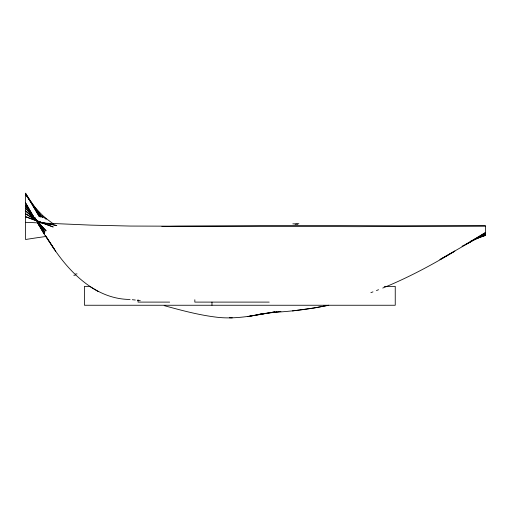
<?xml version="1.0" encoding="UTF-8"?>
<svg xmlns="http://www.w3.org/2000/svg" width="511" height="511" viewBox="0 0 511 511"><rect width="100%" height="100%" fill="white"/><g stroke="black" fill="none" stroke-linecap="round" stroke-linejoin="round"><path stroke-width="0.77" d="M382.752 288.057C407.797 277.831 431.763 265.107 454.867 251.08L439.939 259.575L470.024 242.208L485.45 232.594L465.527 244.475M469.724 242.316L485.45 233.936L477.766 237.679M462.027 246.276L464.129 245.197M463.202 245.695L470.024 242.208M470.848 241.141L485.45 234.983L475.901 238.656M376.454 290.555L378.549 289.724M370.884 292.65L372.966 291.877M473.697 239.589L485.45 235.303L479.567 237.174M478.833 237.487L485.45 235.443L485.45 225.773L359.188 226.673L130.458 226.06L91.162 225.134L25.55 222.323M327.525 305.431C309.046 309.276 290.267 311.512 271.424 312.528L276.911 311.863M328.765 305.233L314.412 307.935L292.452 310.944M274.567 311.946C256.056 315.166 237.385 319.292 218.484 317.414C200.05 315.376 182.025 310.541 164.172 305.623M270.702 312.521L257.646 314.584L280.929 311.423M272.235 312.278L274.541 311.914M278.482 311.672L280.047 311.48M296.144 223.722L298.884 223.722M292.822 223.85L295.569 223.85M295.09 224.259L297.83 224.259M485.45 226.073L284.244 225.44L178.85 226.213A1076.025 1076.025 0 0 0 161.898 226.571M75.666 273.922L77.04 273.922M73.801 275.25L75.174 275.25M89.955 286.371L84.436 286.371L84.436 305.252L395.246 305.252L395.246 286.371L384.24 286.371M169.665 302.103L138.04 302.103L138.04 299.746M269.195 302.103L194.832 302.103L194.832 299.746M229.445 317.765L232.294 317.88M130.075 299.452C97.48 299.35 71.879 275.007 54.6 249.668L45.396 235.469L55.68 251.303M132.317 299.702L135.313 300.027M137.472 300.315L140.308 300.724M41.634 222.624L56.823 225.517L39.622 221.998L25.55 216.696L41.634 222.624L37.98 221.333L25.55 213.809L39.622 221.998L53.214 226.98L37.98 221.333L25.55 210.941L36.683 220.656L25.55 208.13L31.145 214.646M89.962 286.582L98.195 291.538M53.067 223.697L42.407 215.744M43.077 216.728L46.207 219.149L34.25 206.802M38.242 222.611L46.156 230.838L37.916 222.266M38.44 212.8L42.566 217.59L25.55 194.327L31.695 203.442M32.672 216.428L34.199 218.203M37.437 222.33L44.974 231.949L37.661 222.489M35.278 219.347L25.55 205.422L34.646 218.695M32.576 204.745L40.912 217.111L25.55 193.439L39.424 216.817L25.55 193.12L25.55 239.506A1076.025 1076.025 0 0 1 46.188 236.44M37.354 222.592L44.336 232.965L37.616 222.649M54.6 249.668L44.572 234.728L37.597 222.419M36.358 220.714L34.678 218.133L36.268 220.758M37.456 222.732L44.208 233.891L37.61 222.381M34.735 218.702L25.55 202.873L34.684 218.638M36.83 221.02L34.889 217.635L36.824 221.052M211.969 302.103L211.969 305.252M263.772 313.658L247.388 316.628L263.772 313.658"/></g></svg>
